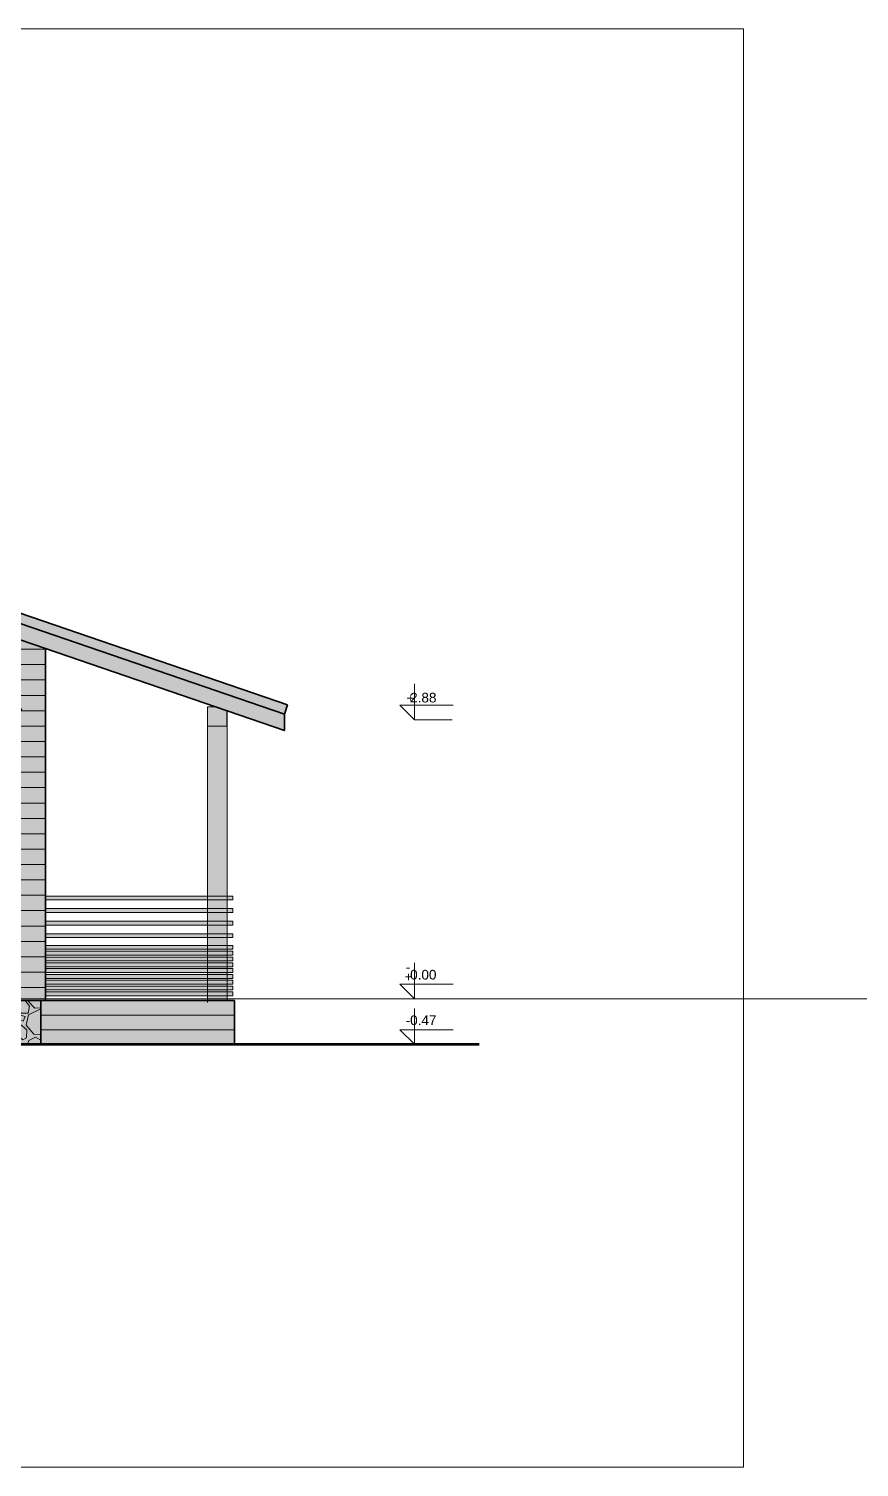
# Model space of a CAD drawing. Header units: millimetres. Extents: x -2481 to 45049, y -11067 to 11055.
# Drawn here: x 15726 to 16582, y 6752 to 8237 of the extents above; entities that cross this region are included whole.
import ezdxf

# ---------------------------------------------------------------- set-up
doc = ezdxf.new("R2010")
doc.units = ezdxf.units.MM
doc.linetypes.add('DASHDOT', pattern=[25.4, 12.7, -6.35, 0, -6.35])
for name, color, linetype, lineweight in [('A-ELEWACJA CIENKA', 11, 'Continuous', 13), ('A-osie', 7, 'DASHDOT', 5), ('A-p.widokowa', 6, 'Continuous', 15), ('A-RYS ELEWACJI', 30, 'Continuous', 35), ('A-wykończenie', 4, 'Continuous', 5), ('B-opis', 7, 'Continuous', 0)]:
    doc.layers.add(name, color=color, linetype=linetype, lineweight=lineweight)
doc.layers.add('bowe drewno', color=7, linetype='Continuous', true_color=0x51432a)
doc.layers.add('new drewno jasne', color=7, linetype='Continuous', lineweight=0, true_color=0xc0802e)
doc.styles.get("Standard").update_dxf_attribs({"font": 'arial.ttf'})

# ---------------------------------------------------------------- blocks, each defined once
blk = doc.blocks.new('A$C53240CB0')
at = {"layer": 'new drewno jasne', "ltscale": 5}
h = blk.add_hatch(color=256, dxfattribs=at)
h.dxf.hatch_style = 1
h.paths.add_polyline_path([(-10, 108), (183.2, 108), (183.2, 104), (-10, 104)])
h = blk.add_hatch(color=256, dxfattribs=at)
h.dxf.hatch_style = 1
h.paths.add_polyline_path([(-10, 95), (183.2, 95), (183.2, 91), (-10, 91)])
h = blk.add_hatch(color=256, dxfattribs=at)
h.dxf.hatch_style = 1
h.paths.add_polyline_path([(-10, 82), (183.2, 82), (183.2, 78), (-10, 78)])
h = blk.add_hatch(color=256, dxfattribs=at)
h.dxf.hatch_style = 1
h.paths.add_polyline_path([(-10, 69), (183.2, 69), (183.2, 65), (-10, 65)])
h = blk.add_hatch(color=256, dxfattribs=at)
h.dxf.hatch_style = 1
h.paths.add_polyline_path([(-10, 57), (183.2, 57), (183.2, 53), (-10, 53)])
h = blk.add_hatch(color=256, dxfattribs=at)
h.dxf.hatch_style = 1
h.paths.add_polyline_path([(-10, 51), (183.2, 51), (183.2, 47), (-10, 47)])
h = blk.add_hatch(color=256, dxfattribs=at)
h.dxf.hatch_style = 1
h.paths.add_polyline_path([(-10, 45), (183.2, 45), (183.2, 41), (-10, 41)])
h = blk.add_hatch(color=256, dxfattribs=at)
h.dxf.hatch_style = 1
h.paths.add_polyline_path([(-10, 39), (183.2, 39), (183.2, 35), (-10, 35)])
h = blk.add_hatch(color=256, dxfattribs=at)
h.dxf.hatch_style = 1
h.paths.add_polyline_path([(-10, 33), (183.2, 33), (183.2, 29), (-10, 29)])
h = blk.add_hatch(color=256, dxfattribs=at)
h.dxf.hatch_style = 1
h.paths.add_polyline_path([(-10, 27), (183.2, 27), (183.2, 23), (-10, 23)])
h = blk.add_hatch(color=256, dxfattribs=at)
h.dxf.hatch_style = 1
h.paths.add_polyline_path([(-10, 21), (183.2, 21), (183.2, 17), (-10, 17)])
h = blk.add_hatch(color=256, dxfattribs=at)
h.dxf.hatch_style = 1
h.paths.add_polyline_path([(-10, 15), (183.2, 15), (183.2, 11), (-10, 11)])
h = blk.add_hatch(color=256, dxfattribs=at)
h.dxf.hatch_style = 1
h.paths.add_polyline_path([(-10, 9), (183.2, 9), (183.2, 5), (-10, 5)])
at = {"layer": 'A-p.widokowa', "ltscale": 5}
for p, q in [((-10, 57), (183.2, 57)), ((-10, 53), (-10, 57)), ((183.2, 53), (-10, 53)), ((183.2, 57), (183.2, 53))]:
    blk.add_line(p, q, dxfattribs=at)
for points in [[(-10, 108), (183.2, 108), (183.2, 104), (-10, 104)], [(-10, 95), (183.2, 95), (183.2, 91), (-10, 91)], [(-10, 82), (183.2, 82), (183.2, 78), (-10, 78)], [(-10, 69), (183.2, 69), (183.2, 65), (-10, 65)], [(-10, 51), (183.2, 51), (183.2, 47), (-10, 47)], [(-10, 45), (183.2, 45), (183.2, 41), (-10, 41)], [(-10, 39), (183.2, 39), (183.2, 35), (-10, 35)], [(-10, 33), (183.2, 33), (183.2, 29), (-10, 29)], [(-10, 27), (183.2, 27), (183.2, 23), (-10, 23)], [(-10, 21), (183.2, 21), (183.2, 17), (-10, 17)], [(-10, 15), (183.2, 15), (183.2, 11), (-10, 11)], [(-10, 9), (183.2, 9), (183.2, 5), (-10, 5)]]:
    blk.add_lwpolyline(points, close=True, dxfattribs=at)

msp = doc.modelspace()

# ---------------------------------------------------------------- hatches: boundary and pattern name
at = {"layer": 'A-ELEWACJA CIENKA', "true_color": 0xffffff}
h = msp.add_hatch(color=7, dxfattribs=at)
h.dxf.hatch_style = 1
h.paths.add_polyline_path([(15742.97, 7596.99), (15989.46, 7512.43), (15989.46, 7529.34), (15992.71, 7538.8), (15567.82, 7684.56), (15530.93, 7721.45), (15530.93, 7873.03), (15531.93, 7879.41), (15461.97, 7879.19), (15461.97, 7873.03), (15462.97, 7873.03), (15462.73, 7789.65), (15412.97, 7839.41), (15350.06, 7776.5), (15162.97, 7776.5), (15162.97, 7589.41), (15107.62, 7534.05), (15114.69, 7526.98), (15114.69, 7504.36), (15162.97, 7552.64), (15162.97, 7233.5), (15022.97, 7233.5), (15022.97, 7218.5), (14992.97, 7218.5), (14992.97, 7203.5), (14962.97, 7203.5), (14962.97, 7188.5), (15937.97, 7188.5), (15937.97, 7233.5), (15742.97, 7233.5)])
at = {"layer": 'A-ELEWACJA CIENKA'}
h = msp.add_hatch(dxfattribs=at)
h.set_pattern_fill('ANSI31', color=256, scale=5, angle=135)
h.set_pattern_definition([(180, (0, -500), (-3e-15, -15.875), [])])
h.paths.add_polyline_path([(15609.66, 7642.72), (15742.97, 7596.99), (15742.97, 7233.5), (15662.97, 7233.5), (15662.97, 7552.64), (15711.26, 7504.36), (15711.26, 7526.98), (15718.33, 7534.05)])
h = msp.add_hatch(dxfattribs=at)
h.set_pattern_fill('GRAVEL', color=256, scale=2, angle=135)
h.paths.add_polyline_path([(15737.97, 7233.5), (15742.97, 7233.5), (15742.97, 7218.5), (15737.97, 7218.5), (15737.97, 7188.5)])
h.paths.add_polyline_path([(15737.97, 7218.5), (15742.97, 7218.5), (15742.97, 7233.5), (15162.97, 7233.5), (15162.97, 7218.5), (15167.97, 7218.5), (15167.97, 7188.5), (15737.97, 7188.5)])
at = {"layer": 'bowe drewno', "ltscale": 5}
h = msp.add_hatch(color=256, dxfattribs=at)
h.dxf.hatch_style = 1
h.paths.add_polyline_path([(15742.97, 7491.33), (15711.26, 7504.36), (15162.97, 7513.81), (15162.97, 7445.5), (15162.97, 7235.5), (15742.97, 7235.5)])
h.paths.add_polyline_path([(15437.97, 7628.5), (15388.6, 7628.5), (15387.97, 7628.5), (15387.97, 7713.5), (15437.97, 7713.5)], flags=16)
h.paths.add_polyline_path([(15433.97, 7632.5), (15391.97, 7632.5), (15391.97, 7709.5), (15433.97, 7709.5)], flags=0)
h.paths.add_polyline_path([(15609.66, 7642.72), (15718.33, 7534.05), (15711.26, 7526.98), (15711.26, 7520.69), (15711.26, 7504.36), (15742.97, 7491.33), (15742.97, 7596.99)])
h.paths.add_polyline_path([(15192.97, 7582.64), (15632.97, 7582.64), (15412.97, 7802.64)])
h.paths.add_polyline_path([(15662.97, 7552.64), (15162.97, 7552.64), (15162.97, 7513.81), (15711.23, 7504.37)])
at = {"layer": 'bowe drewno', "transparency": 33554636}
h = msp.add_hatch(color=256, dxfattribs=at)
h.dxf.hatch_style = 1
h.paths.add_polyline_path([(15992.71, 7538.8), (15567.82, 7684.56), (15609.66, 7642.72), (15989.46, 7512.43), (15989.46, 7529.34)])
at = {"layer": 'new drewno jasne', "ltscale": 5}
h = msp.add_hatch(color=256, dxfattribs=at)
h.dxf.hatch_style = 1
h.paths.add_polyline_path([(15930.02, 7532.82), (15918.61, 7536.73), (15910.19, 7536.73), (15910.02, 7536.73), (15910.02, 7516.73), (15930.02, 7516.73)])
h = msp.add_hatch(color=256, dxfattribs=at)
h.dxf.hatch_style = 1
h.paths.add_polyline_path([(15910.24, 7233.5), (15930.19, 7233.5), (15930.08, 7516.76), (15910.14, 7516.71)])
at = {"layer": 'new drewno jasne'}
h = msp.add_hatch(color=256, dxfattribs=at)
h.dxf.hatch_style = 1
h.paths.add_polyline_path([(15131.8, 7215.6), (15136.13, 7216.59, 0.3786712), (15141.98, 7223.38), (15141.98, 7233.5), (15022.97, 7233.5), (15022.97, 7218.5), (14992.97, 7218.5), (14992.97, 7203.5), (14962.97, 7203.5), (14962.97, 7188.5), (15167.97, 7188.5), (15167.97, 7218.5), (15162.97, 7218.5), (15162.97, 7233.5), (15151.98, 7233.5), (15151.98, 7223.44, -0.3357221), (15139.91, 7207.2), (15134.05, 7205.85)])
h.paths.add_polyline_path([(15737.97, 7218.5), (15742.97, 7218.5), (15742.97, 7233.5), (15162.97, 7233.5), (15162.97, 7218.5), (15167.97, 7218.5), (15167.97, 7188.5), (15737.97, 7188.5)])
h.paths.add_polyline_path([(15937.97, 7233.5), (15742.97, 7233.5), (15742.97, 7218.5), (15737.97, 7218.5), (15737.97, 7188.5), (15932.97, 7188.5), (15937.97, 7188.5)])

# ---------------------------------------------------------------- linework, layer by layer
at = {"layer": 'A-ELEWACJA CIENKA'}
for p, q in [((15737.97, 7218.5), (15937.97, 7218.5)), ((15737.97, 7203.5), (15937.97, 7203.5)), ((16162.52, 7188.5), (16123.44, 7188.5))]:
    msp.add_line(p, q, dxfattribs=at)
at = {"layer": 'A-ELEWACJA CIENKA', "ltscale": 5}
msp.add_line((15732.97, 7188.5), (15932.97, 7188.5), dxfattribs=at)
at = {"layer": 'A-osie', "color": 251, "ltscale": 5}
msp.add_line((16162.52, 7235.5), (14913.07, 7235.5), dxfattribs=at)
at = {"layer": 'A-p.widokowa', "ltscale": 5}
for p, q in [((15930.02, 7516.73), (15910.02, 7516.73)), ((15930.02, 7516.73), (15910.19, 7516.73)), ((15910.19, 7231.5), (15910.19, 7516.15)), ((15930.19, 7233.5), (15930.19, 7518.15)), ((15732.97, 7188.5), (15987.97, 7188.5))]:
    msp.add_line(p, q, dxfattribs=at)
at = {"layer": 'A-p.widokowa'}
for p, q in [((16162.52, 7523.5), (16123.44, 7523.5)), ((16162.52, 7235.5), (16123.44, 7235.5))]:
    msp.add_line(p, q, dxfattribs=at)
at = {"layer": 'A-p.widokowa', "color": 251, "ltscale": 5}
for p, q in [((5703.88, 7235.5), (29770.69, 7235.5)), ((14962.97, 7188.5), (15937.97, 7188.5))]:
    msp.add_line(p, q, dxfattribs=at)
msp.add_lwpolyline([(14362.97, 6751.79), (16462.97, 6751.79), (16462.97, 8236.79), (14362.97, 8236.79)], close=True, dxfattribs=at)
msp.add_lwpolyline([(15609.66, 7642.72), (15742.97, 7596.99), (15742.97, 7233.5), (15662.97, 7233.5), (15662.97, 7552.64), (15711.26, 7504.36), (15711.26, 7526.98), (15718.33, 7534.05), (15718.33, 7534.05), (15609.66, 7642.72)], dxfattribs=at)
at = {"layer": 'A-p.widokowa'}
for points in [[(16163.44, 7538.5), (16108.44, 7538.5), (16123.44, 7523.5), (16123.44, 7560.42)], [(16163.44, 7250.5), (16108.44, 7250.5), (16123.44, 7235.5), (16123.44, 7272.42)], [(16163.44, 7203.5), (16108.44, 7203.5), (16123.44, 7188.5), (16123.44, 7225.42)]]:
    msp.add_lwpolyline(points, dxfattribs=at)
at = {"layer": 'A-p.widokowa', "ltscale": 5}
for points in [[(15930.02, 7516.73), (15910.02, 7516.73), (15910.02, 7536.73), (15918.61, 7536.73)], [(15918.61, 7536.73), (15910.19, 7536.73)], [(15910.19, 7516.15), (15910.19, 7233.5), (15930.19, 7233.5), (15930.19, 7532.76)], [(15930.02, 7532.82), (15930.02, 7516.73)]]:
    msp.add_lwpolyline(points, dxfattribs=at)
at = {"layer": 'A-RYS ELEWACJI'}
for p, q in [((15567.82, 7684.56), (15992.71, 7538.8)), ((15583.91, 7668.47), (15989.46, 7529.34)), ((15742.97, 7596.99), (15609.66, 7642.72)), ((15992.71, 7538.8), (15989.46, 7529.34)), ((15989.46, 7529.34), (15989.46, 7512.43)), ((15162.97, 7233.5), (15937.97, 7233.5)), ((15937.97, 7188.5), (15937.97, 7233.5))]:
    msp.add_line(p, q, dxfattribs=at)
msp.add_lwpolyline([(15737.97, 7188.5), (15737.97, 7233.5), (15742.97, 7233.5), (15742.97, 7596.99), (15989.46, 7512.43)], dxfattribs=at)
at = {"layer": 'A-wykończenie', "lineweight": 158}
msp.add_line((14932.29, 7188.5), (16190.18, 7188.5), dxfattribs=at)
at = {"layer": 'bowe drewno', "transparency": 33554636}
msp.add_lwpolyline([(15567.82, 7684.56), (15609.66, 7642.72), (15989.46, 7512.43), (15989.46, 7529.34), (15992.71, 7538.8), (15567.82, 7684.56)], dxfattribs=at)

# ---------------------------------------------------------------- block references
at = {"layer": 'A-p.widokowa', "color": 251, "ltscale": 5, "xscale": -1}
msp.add_blockref('A$C53240CB0', (15926.19, 7233.5), dxfattribs=at)

# ---------------------------------------------------------------- texts
at = {"layer": 'B-opis', "char_height": 10}
for s, insert, attachment_point in [('+', (16115.22, 7551.05), 1), ('2.88', (16146.26, 7551.33), 3), ('-', (16114.42, 7273.05), 1), ('0.00', (16146.26, 7265.25), 3), ('+', (16113.42, 7263.05), 1), ('0.47', (16146.26, 7218.25), 3), ('-', (16114.42, 7218.18), 1)]:
    msp.add_mtext_dynamic_manual_height_columns(s, width=13.1429, gutter_width=12.5, heights=[0], dxfattribs=dict(at, insert=insert, attachment_point=attachment_point))

doc.saveas('drawing.dxf')
